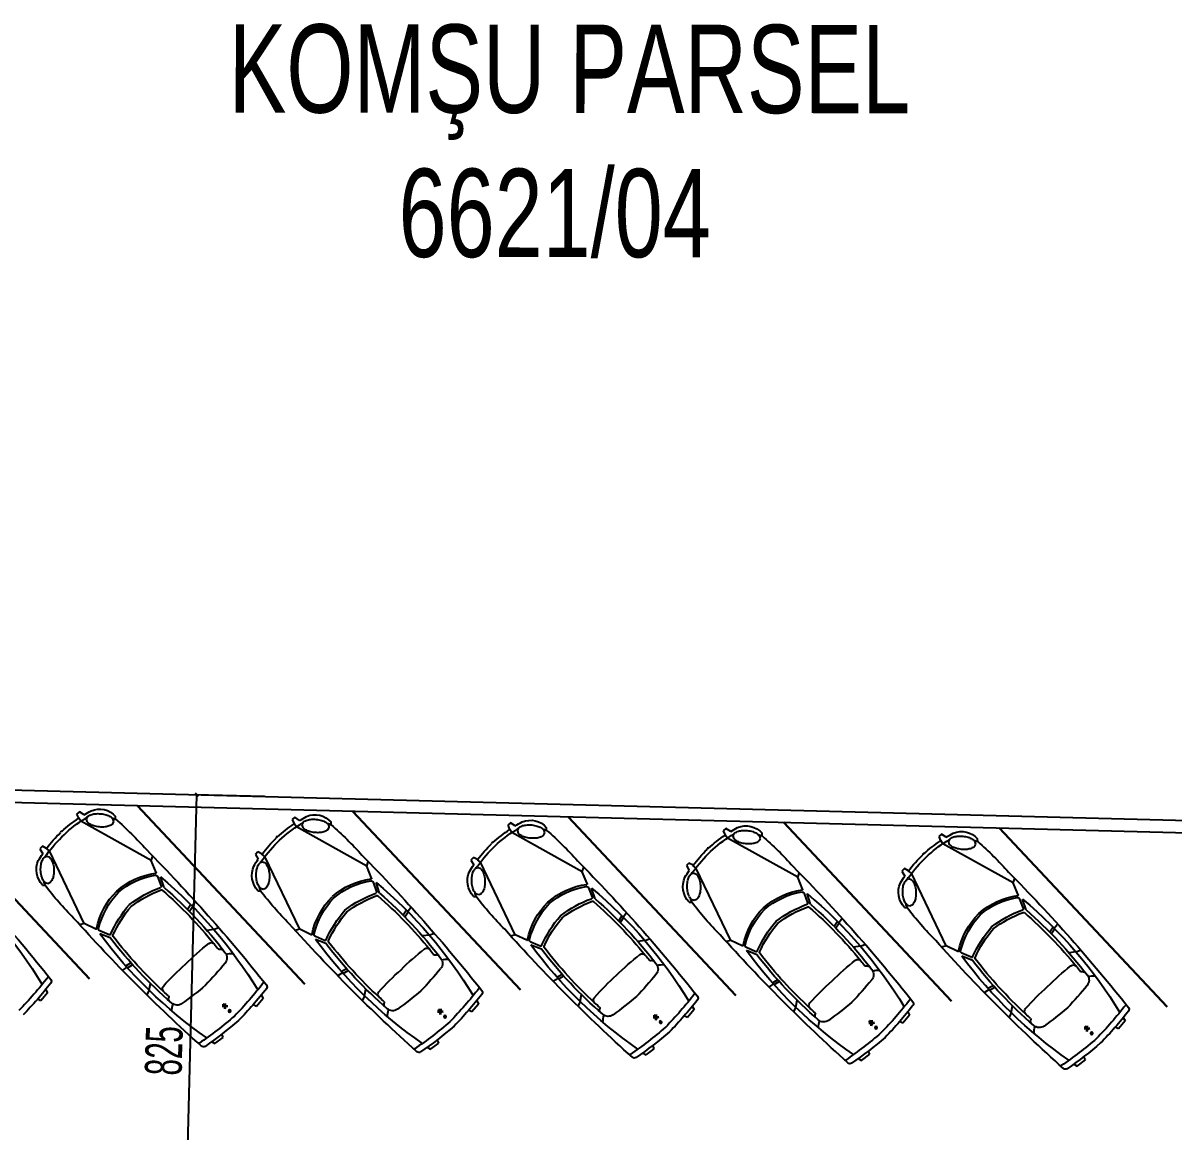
# Model space of a CAD drawing. Header units: inches. Extents: x -7543 to -822, y 102837 to 190349.
# Drawn here: x -837.3261 to -837.2323, y 102837.1681 to 102837.2585 of the extents above; entities that cross this region are included whole.
import ezdxf

# ---------------------------------------------------------------- set-up
doc = ezdxf.new("R2010")
doc.units = ezdxf.units.IN
doc.header["$MEASUREMENT"] = 0
doc.layers.get('0').update_dxf_attribs({"lineweight": 25})
for name, color, linetype, lineweight in [('ARABA', 7, 'Continuous', 25), ('ARSA', 7, 'Continuous', 30), ('ICOL', 55, 'Continuous', 25), ('YAZI', 7, 'Continuous', 25)]:
    doc.layers.add(name, color=color, linetype=linetype, lineweight=lineweight)
doc.styles.add('İSİM', font='arial.ttf', dxfattribs={"width": 0.7, "height": 50})
doc.styles.add('OLCU', font='tromand.shx', dxfattribs={"width": 0.6, "height": 12})

msp = doc.modelspace()

# ---------------------------------------------------------------- linework, layer by layer
for p, q in [((-837.379896, 102837.197347), (-837.188896, 102837.192378)), ((-837.378917, 102837.196321), (-837.187927, 102837.191352))]:
    msp.add_line(p, q)
at = {"color": 0, "linetype": 'ByBlock', "lineweight": -2}
msp.add_line((-837.311829, 102837.195441), (-837.312092, 102837.195718), dxfattribs=at)
at = {"layer": 'ARABA'}
for p, q in [((-837.321546, 102837.1942), (-837.321769, 102837.194007)), ((-837.321769, 102837.194007), (-837.321613, 102837.193658)), ((-837.321426, 102837.193419), (-837.321598, 102837.193668)), ((-837.32116, 102837.193946), (-837.321546, 102837.1942)), ((-837.320898, 102837.193769), (-837.320982, 102837.193595)), ((-837.320982, 102837.193595), (-837.320932, 102837.193409)), ((-837.318742, 102837.193386), (-837.318792, 102837.193573)), ((-837.318592, 102837.193588), (-837.318598, 102837.193807)), ((-837.303976, 102837.193743), (-837.304199, 102837.19355)), ((-837.304199, 102837.19355), (-837.304042, 102837.193201)), ((-837.303589, 102837.193489), (-837.303976, 102837.193743)), ((-837.323068, 102837.192607), (-837.323077, 102837.192498)), ((-837.322974, 102837.192595), (-837.323068, 102837.192607)), ((-837.315688, 102837.190218), (-837.321426, 102837.193419)), ((-837.318826, 102837.193212), (-837.318742, 102837.193386)), ((-837.303855, 102837.192961), (-837.304027, 102837.193211)), ((-837.298118, 102837.18976), (-837.303855, 102837.192961)), ((-837.303328, 102837.193312), (-837.303412, 102837.193138)), ((-837.303412, 102837.193138), (-837.303361, 102837.192952)), ((-837.301255, 102837.192755), (-837.301171, 102837.192929)), ((-837.301171, 102837.192929), (-837.301222, 102837.193116)), ((-837.301022, 102837.193131), (-837.301027, 102837.19335)), ((-837.286405, 102837.193286), (-837.286628, 102837.193093)), ((-837.286628, 102837.193093), (-837.286472, 102837.192744)), ((-837.286285, 102837.192504), (-837.286457, 102837.192754)), ((-837.286019, 102837.193032), (-837.286405, 102837.193286)), ((-837.285757, 102837.192855), (-837.285841, 102837.192681)), ((-837.285841, 102837.192681), (-837.285791, 102837.192495)), ((-837.283601, 102837.192472), (-837.283651, 102837.192658)), ((-837.283451, 102837.192673), (-837.283457, 102837.192892)), ((-837.268835, 102837.192829), (-837.269058, 102837.192636)), ((-837.269058, 102837.192636), (-837.268901, 102837.192287)), ((-837.268448, 102837.192575), (-837.268835, 102837.192829)), ((-837.305498, 102837.19215), (-837.305507, 102837.192041)), ((-837.305403, 102837.192138), (-837.305498, 102837.19215)), ((-837.287927, 102837.191693), (-837.287936, 102837.191584)), ((-837.287833, 102837.191681), (-837.287927, 102837.191693)), ((-837.280547, 102837.189303), (-837.286285, 102837.192504)), ((-837.283685, 102837.192298), (-837.283601, 102837.192472)), ((-837.268714, 102837.192047), (-837.268886, 102837.192297)), ((-837.262977, 102837.188846), (-837.268714, 102837.192047)), ((-837.268187, 102837.192398), (-837.268271, 102837.192224)), ((-837.268271, 102837.192224), (-837.26822, 102837.192037)), ((-837.266114, 102837.191841), (-837.26603, 102837.192015)), ((-837.26603, 102837.192015), (-837.266081, 102837.192201)), ((-837.265881, 102837.192216), (-837.265886, 102837.192435)), ((-837.251264, 102837.192372), (-837.251487, 102837.192178)), ((-837.251487, 102837.192178), (-837.251331, 102837.19183)), ((-837.251143, 102837.19159), (-837.251315, 102837.19184)), ((-837.250878, 102837.192118), (-837.251264, 102837.192372)), ((-837.250616, 102837.191941), (-837.2507, 102837.191767)), ((-837.2507, 102837.191767), (-837.25065, 102837.19158)), ((-837.24846, 102837.191558), (-837.24851, 102837.191744)), ((-837.24831, 102837.191759), (-837.248315, 102837.191978)), ((-837.32456, 102837.191383), (-837.324767, 102837.191173)), ((-837.324767, 102837.191173), (-837.324538, 102837.190771)), ((-837.324222, 102837.191205), (-837.32456, 102837.191383)), ((-837.323995, 102837.191004), (-837.324233, 102837.191191)), ((-837.321154, 102837.18508), (-837.323995, 102837.191004)), ((-837.30699, 102837.190926), (-837.307197, 102837.190716)), ((-837.307197, 102837.190716), (-837.306967, 102837.190314)), ((-837.306651, 102837.190748), (-837.30699, 102837.190926)), ((-837.306424, 102837.190547), (-837.306662, 102837.190734)), ((-837.270357, 102837.191236), (-837.270366, 102837.191127)), ((-837.270262, 102837.191224), (-837.270357, 102837.191236)), ((-837.252786, 102837.190779), (-837.252795, 102837.19067)), ((-837.252692, 102837.190767), (-837.252786, 102837.190779)), ((-837.245406, 102837.188389), (-837.251143, 102837.19159)), ((-837.248544, 102837.191384), (-837.24846, 102837.191558)), ((-837.324377, 102837.190499), (-837.324198, 102837.190572)), ((-837.324198, 102837.190572), (-837.324015, 102837.19051)), ((-837.315688, 102837.190218), (-837.315561, 102837.190576)), ((-837.315292, 102837.189248), (-837.315688, 102837.190218)), ((-837.306807, 102837.190042), (-837.306628, 102837.190115)), ((-837.306628, 102837.190115), (-837.306445, 102837.190053)), ((-837.303584, 102837.184623), (-837.306424, 102837.190547)), ((-837.298118, 102837.18976), (-837.29799, 102837.190119)), ((-837.289419, 102837.190469), (-837.289626, 102837.190258)), ((-837.289626, 102837.190258), (-837.289397, 102837.189857)), ((-837.289081, 102837.190291), (-837.289419, 102837.190469)), ((-837.288854, 102837.190089), (-837.289092, 102837.190277)), ((-837.286013, 102837.184166), (-837.288854, 102837.190089)), ((-837.271849, 102837.190012), (-837.272055, 102837.189801)), ((-837.272055, 102837.189801), (-837.271826, 102837.1894)), ((-837.27151, 102837.189834), (-837.271849, 102837.190012)), ((-837.271283, 102837.189632), (-837.271521, 102837.189819)), ((-837.315173, 102837.188904), (-837.314888, 102837.188133)), ((-837.314644, 102837.188019), (-837.314932, 102837.188889)), ((-837.297721, 102837.188791), (-837.298118, 102837.18976)), ((-837.289236, 102837.189585), (-837.289057, 102837.189658)), ((-837.289057, 102837.189658), (-837.288874, 102837.189596)), ((-837.280547, 102837.189303), (-837.28042, 102837.189662)), ((-837.28015, 102837.188334), (-837.280547, 102837.189303)), ((-837.271666, 102837.189128), (-837.271487, 102837.189201)), ((-837.271487, 102837.189201), (-837.271304, 102837.189139)), ((-837.268443, 102837.183708), (-837.271283, 102837.189632)), ((-837.262977, 102837.188846), (-837.262849, 102837.189205)), ((-837.26258, 102837.187877), (-837.262977, 102837.188846)), ((-837.254278, 102837.189555), (-837.254485, 102837.189344)), ((-837.254485, 102837.189344), (-837.254255, 102837.188942)), ((-837.25394, 102837.189377), (-837.254278, 102837.189555)), ((-837.253713, 102837.189175), (-837.253951, 102837.189362)), ((-837.250872, 102837.183251), (-837.253713, 102837.189175)), ((-837.324557, 102837.188205), (-837.324338, 102837.188186)), ((-837.324128, 102837.188323), (-837.324311, 102837.188385)), ((-837.323949, 102837.188396), (-837.324128, 102837.188323)), ((-837.306557, 102837.187866), (-837.306741, 102837.187928)), ((-837.306378, 102837.187939), (-837.306557, 102837.187866)), ((-837.297603, 102837.188447), (-837.297317, 102837.187676)), ((-837.297074, 102837.187562), (-837.297361, 102837.188432)), ((-837.280032, 102837.18799), (-837.279747, 102837.187219)), ((-837.279503, 102837.187104), (-837.27979, 102837.187975)), ((-837.254095, 102837.188671), (-837.253916, 102837.188744)), ((-837.253916, 102837.188744), (-837.253733, 102837.188682)), ((-837.245406, 102837.188389), (-837.245279, 102837.188748)), ((-837.245009, 102837.18742), (-837.245406, 102837.188389)), ((-837.306986, 102837.187748), (-837.306768, 102837.187729)), ((-837.289416, 102837.187291), (-837.289197, 102837.187272)), ((-837.288987, 102837.187409), (-837.28917, 102837.187471)), ((-837.288808, 102837.187482), (-837.288987, 102837.187409)), ((-837.271416, 102837.186952), (-837.2716, 102837.187014)), ((-837.271237, 102837.187025), (-837.271416, 102837.186952)), ((-837.262462, 102837.187533), (-837.262176, 102837.186762)), ((-837.261933, 102837.186647), (-837.26222, 102837.187518)), ((-837.244891, 102837.187076), (-837.244605, 102837.186305)), ((-837.244362, 102837.18619), (-837.244649, 102837.187061)), ((-837.312451, 102837.186617), (-837.312718, 102837.186211)), ((-837.312307, 102837.186471), (-837.312574, 102837.186065)), ((-837.312351, 102837.186517), (-837.312097, 102837.186865)), ((-837.29488, 102837.18616), (-837.295148, 102837.185754)), ((-837.294781, 102837.18606), (-837.294527, 102837.186408)), ((-837.271845, 102837.186834), (-837.271627, 102837.186815)), ((-837.254275, 102837.186377), (-837.254056, 102837.186358)), ((-837.253846, 102837.186495), (-837.254029, 102837.186556)), ((-837.253667, 102837.186568), (-837.253846, 102837.186495)), ((-837.294736, 102837.186014), (-837.295004, 102837.185608)), ((-837.27731, 102837.185703), (-837.277577, 102837.185297)), ((-837.277165, 102837.185557), (-837.277433, 102837.185151)), ((-837.27721, 102837.185602), (-837.276956, 102837.185951)), ((-837.259739, 102837.185246), (-837.260007, 102837.18484)), ((-837.259595, 102837.1851), (-837.259863, 102837.184694)), ((-837.25964, 102837.185145), (-837.259386, 102837.185494)), ((-837.321154, 102837.18508), (-837.32152, 102837.184975)), ((-837.320211, 102837.184624), (-837.321154, 102837.18508)), ((-837.319123, 102837.184152), (-837.319875, 102837.184484)), ((-837.319024, 102837.183902), (-837.319875, 102837.184242)), ((-837.310583, 102837.184598), (-837.311146, 102837.184521)), ((-837.310583, 102837.184598), (-837.310218, 102837.184748)), ((-837.303584, 102837.184623), (-837.303949, 102837.184518)), ((-837.30264, 102837.184167), (-837.303584, 102837.184623)), ((-837.293012, 102837.184141), (-837.292647, 102837.184291)), ((-837.286013, 102837.184166), (-837.286379, 102837.18406)), ((-837.28507, 102837.183709), (-837.286013, 102837.184166)), ((-837.242169, 102837.184788), (-837.242436, 102837.184383)), ((-837.242024, 102837.184643), (-837.242292, 102837.184236)), ((-837.242069, 102837.184688), (-837.241815, 102837.185037)), ((-837.301453, 102837.183445), (-837.302305, 102837.183785)), ((-837.301552, 102837.183695), (-837.302304, 102837.184027)), ((-837.293012, 102837.184141), (-837.293575, 102837.184064)), ((-837.283982, 102837.183237), (-837.284734, 102837.18357)), ((-837.283883, 102837.182988), (-837.284734, 102837.183328)), ((-837.275442, 102837.183683), (-837.276005, 102837.183607)), ((-837.275442, 102837.183683), (-837.275077, 102837.183834)), ((-837.268443, 102837.183708), (-837.268808, 102837.183603)), ((-837.267499, 102837.183252), (-837.268443, 102837.183708)), ((-837.257871, 102837.183226), (-837.258434, 102837.18315)), ((-837.257871, 102837.183226), (-837.257506, 102837.183377)), ((-837.250872, 102837.183251), (-837.251238, 102837.183146)), ((-837.249929, 102837.182795), (-837.250872, 102837.183251)), ((-837.30999, 102837.182977), (-837.310094, 102837.182964)), ((-837.292419, 102837.18252), (-837.292523, 102837.182507)), ((-837.266312, 102837.182531), (-837.267164, 102837.182871)), ((-837.266411, 102837.18278), (-837.267163, 102837.183113)), ((-837.248841, 102837.182323), (-837.249593, 102837.182656)), ((-837.248742, 102837.182073), (-837.249593, 102837.182414)), ((-837.240301, 102837.182769), (-837.240864, 102837.182693)), ((-837.240301, 102837.182769), (-837.239936, 102837.18292)), ((-837.317666, 102837.18152), (-837.31803, 102837.181288)), ((-837.31776, 102837.181626), (-837.317339, 102837.181868)), ((-837.317624, 102837.181473), (-837.317202, 102837.181715)), ((-837.30019, 102837.181169), (-837.299768, 102837.181411)), ((-837.274849, 102837.182063), (-837.274953, 102837.18205)), ((-837.257278, 102837.181606), (-837.257382, 102837.181593)), ((-837.300096, 102837.181063), (-837.30046, 102837.180831)), ((-837.300053, 102837.181016), (-837.299631, 102837.181258)), ((-837.282525, 102837.180606), (-837.282889, 102837.180374)), ((-837.282619, 102837.180712), (-837.282198, 102837.180954)), ((-837.282483, 102837.180559), (-837.282061, 102837.180801)), ((-837.265049, 102837.180255), (-837.264627, 102837.180496)), ((-837.239708, 102837.181149), (-837.239812, 102837.181136)), ((-837.324294, 102837.179714), (-837.324144, 102837.179428)), ((-837.315861, 102837.179636), (-837.316033, 102837.179282)), ((-837.315861, 102837.179636), (-837.31575, 102837.180194)), ((-837.29829, 102837.179179), (-837.298179, 102837.179737)), ((-837.264955, 102837.180149), (-837.265319, 102837.179917)), ((-837.264912, 102837.180101), (-837.26449, 102837.180344)), ((-837.247384, 102837.179692), (-837.247748, 102837.17946)), ((-837.247478, 102837.179798), (-837.247057, 102837.180039)), ((-837.247342, 102837.179644), (-837.24692, 102837.179886)), ((-837.324685, 102837.178782), (-837.324965, 102837.178926)), ((-837.324144, 102837.179428), (-837.324685, 102837.178782)), ((-837.31428, 102837.178945), (-837.314261, 102837.179047)), ((-837.306573, 102837.178971), (-837.307114, 102837.178325)), ((-837.306723, 102837.179257), (-837.306573, 102837.178971)), ((-837.29829, 102837.179179), (-837.298463, 102837.178824)), ((-837.296709, 102837.178488), (-837.29669, 102837.17859)), ((-837.289153, 102837.1788), (-837.289002, 102837.178514)), ((-837.280719, 102837.178722), (-837.280892, 102837.178367)), ((-837.280719, 102837.178722), (-837.280609, 102837.17928)), ((-837.263149, 102837.178265), (-837.263038, 102837.178823)), ((-837.309575, 102837.178489), (-837.30983, 102837.178509)), ((-837.309826, 102837.178253), (-837.30983, 102837.178509)), ((-837.309766, 102837.178441), (-837.309826, 102837.178253)), ((-837.309766, 102837.178441), (-837.309575, 102837.178489)), ((-837.309446, 102837.178352), (-837.309701, 102837.178372)), ((-837.309697, 102837.178116), (-837.309701, 102837.178372)), ((-837.309637, 102837.178304), (-837.309697, 102837.178116)), ((-837.309637, 102837.178304), (-837.309446, 102837.178352)), ((-837.307114, 102837.178325), (-837.307395, 102837.178469)), ((-837.292004, 102837.178032), (-837.292259, 102837.178052)), ((-837.292256, 102837.177796), (-837.292259, 102837.178052)), ((-837.292196, 102837.177984), (-837.292256, 102837.177796)), ((-837.292196, 102837.177984), (-837.292004, 102837.178032)), ((-837.291875, 102837.177895), (-837.29213, 102837.177914)), ((-837.292127, 102837.177659), (-837.29213, 102837.177914)), ((-837.292067, 102837.177847), (-837.292127, 102837.177659)), ((-837.292067, 102837.177847), (-837.291875, 102837.177895)), ((-837.289544, 102837.177867), (-837.289824, 102837.178012)), ((-837.289002, 102837.178514), (-837.289544, 102837.177867)), ((-837.279139, 102837.178031), (-837.27912, 102837.178133)), ((-837.274434, 102837.177575), (-837.274689, 102837.177595)), ((-837.274685, 102837.177339), (-837.274689, 102837.177595)), ((-837.271432, 102837.178057), (-837.271973, 102837.17741)), ((-837.271582, 102837.178343), (-837.271432, 102837.178057)), ((-837.263149, 102837.178265), (-837.263322, 102837.17791)), ((-837.261568, 102837.177573), (-837.261549, 102837.177676)), ((-837.253861, 102837.1776), (-837.254403, 102837.176953)), ((-837.254012, 102837.177886), (-837.253861, 102837.1776)), ((-837.245578, 102837.177808), (-837.245751, 102837.177453)), ((-837.245578, 102837.177808), (-837.245468, 102837.178366)), ((-837.274625, 102837.177527), (-837.274685, 102837.177339)), ((-837.274625, 102837.177527), (-837.274434, 102837.177575)), ((-837.274305, 102837.177438), (-837.27456, 102837.177457)), ((-837.274556, 102837.177202), (-837.27456, 102837.177457)), ((-837.274496, 102837.17739), (-837.274556, 102837.177202)), ((-837.274496, 102837.17739), (-837.274305, 102837.177438)), ((-837.271973, 102837.17741), (-837.272254, 102837.177555)), ((-837.256863, 102837.177118), (-837.257118, 102837.177138)), ((-837.257115, 102837.176882), (-837.257118, 102837.177138)), ((-837.257055, 102837.17707), (-837.257115, 102837.176882)), ((-837.257055, 102837.17707), (-837.256863, 102837.177118)), ((-837.256734, 102837.176981), (-837.256989, 102837.177)), ((-837.256986, 102837.176745), (-837.256989, 102837.177)), ((-837.256926, 102837.176933), (-837.256986, 102837.176745)), ((-837.256926, 102837.176933), (-837.256734, 102837.176981)), ((-837.254403, 102837.176953), (-837.254683, 102837.177097)), ((-837.243998, 102837.177116), (-837.243979, 102837.177219)), ((-837.239293, 102837.176661), (-837.239548, 102837.17668)), ((-837.239544, 102837.176425), (-837.239548, 102837.17668)), ((-837.239484, 102837.176613), (-837.239293, 102837.176661)), ((-837.236832, 102837.176496), (-837.237113, 102837.17664)), ((-837.236291, 102837.177143), (-837.236832, 102837.176496)), ((-837.236441, 102837.177429), (-837.236291, 102837.177143)), ((-837.310492, 102837.175287), (-837.309814, 102837.175787)), ((-837.309814, 102837.175787), (-837.30994, 102837.176076)), ((-837.239484, 102837.176613), (-837.239544, 102837.176425)), ((-837.239164, 102837.176524), (-837.239419, 102837.176543)), ((-837.239415, 102837.176288), (-837.239419, 102837.176543)), ((-837.239355, 102837.176475), (-837.239415, 102837.176288)), ((-837.239355, 102837.176475), (-837.239164, 102837.176524)), ((-837.310769, 102837.175455), (-837.310492, 102837.175287)), ((-837.293198, 102837.174998), (-837.292922, 102837.17483)), ((-837.292922, 102837.17483), (-837.292243, 102837.17533)), ((-837.292243, 102837.17533), (-837.29237, 102837.175619)), ((-837.275351, 102837.174373), (-837.274673, 102837.174873)), ((-837.274673, 102837.174873), (-837.274799, 102837.175162)), ((-837.275628, 102837.17454), (-837.275351, 102837.174373)), ((-837.258057, 102837.174083), (-837.257781, 102837.173916)), ((-837.257781, 102837.173916), (-837.257102, 102837.174416)), ((-837.257102, 102837.174416), (-837.257229, 102837.174705)), ((-837.24021, 102837.173458), (-837.239532, 102837.173959)), ((-837.239532, 102837.173959), (-837.239658, 102837.174248)), ((-837.240487, 102837.173626), (-837.24021, 102837.173458))]:
    msp.add_line(p, q, dxfattribs=at)
at = {"layer": 'ARABA', "extrusion": (0, 0, -1)}
for centre, major_axis, start_param, end_param in [((-837.319912, 102837.192688), (-0.00122, 0.00122), 0.380609, 1.650924), ((-837.315079, 102837.183886), (-0.008312, 0.008312), 0.048988, 0.196031), ((-837.316297, 102837.18561), (-0.006605, 0.006605), 0.016677, 0.244081), ((-837.313022, 102837.180498), (-0.011114, 0.011114), 0.241218, 0.282979), ((-837.318845, 102837.190515), (0.002715, 0.002715), -1.416355, -1.351542), ((-837.320338, 102837.193187), (0.000571, 0.000571), -1.550803, -1.13954), ((-837.320123, 102837.192604), (0.001011, 0.001011), -1.13954, -0.888384), ((-837.320029, 102837.1917), (0.001654, 0.001654), -0.888384, -0.692217), ((-837.320029, 102837.1917), (-0.001654, 0.001654), 0.878579, 1.074746), ((-837.31977, 102837.192571), (-0.001011, 0.001011), 1.074746, 1.325902), ((-837.31945, 102837.193104), (0.000571, 0.000571), -0.244894, 0.166368), ((-837.319067, 102837.192916), (0.000567, 0.000567), -0.584343, -0.193935), ((-837.336894, 102837.172562), (0.019711, 0.019711), -0.06916, 0.057777), ((-837.295452, 102837.180041), (-0.011114, 0.011114), 0.241218, 0.282979), ((-837.302552, 102837.192147), (0.001011, 0.001011), -1.13954, -0.888384), ((-837.302341, 102837.192231), (-0.00122, 0.00122), 0.380609, 1.650924), ((-837.302459, 102837.191243), (0.001654, 0.001654), -0.888384, -0.692217), ((-837.302459, 102837.191243), (-0.001654, 0.001654), 0.878579, 1.074746), ((-837.28477, 102837.191774), (-0.00122, 0.00122), 0.380609, 1.650924), ((-837.320274, 102837.193878), (0.000571, 0.000571), 2.896699, 3.307961), ((-837.319954, 102837.19441), (-0.001011, 0.001011), 4.216338, 4.467495), ((-837.319695, 102837.195282), (-0.001654, 0.001654), 4.020172, 4.216338), ((-837.319695, 102837.195282), (0.001654, 0.001654), 2.253209, 2.449375), ((-837.319601, 102837.194377), (0.001011, 0.001011), 2.002052, 2.253209), ((-837.319386, 102837.193795), (-0.000571, 0.000571), 3.161586, 3.572849), ((-837.297509, 102837.183429), (-0.008312, 0.008312), 0.048988, 0.196031), ((-837.298727, 102837.185153), (-0.006605, 0.006605), 0.016677, 0.244081), ((-837.301275, 102837.190058), (0.002715, 0.002715), -1.416355, -1.351542), ((-837.302703, 102837.193421), (0.000571, 0.000571), 2.896699, 3.307961), ((-837.302768, 102837.19273), (0.000571, 0.000571), -1.550803, -1.13954), ((-837.302384, 102837.193953), (-0.001011, 0.001011), 4.216338, 4.467495), ((-837.3022, 102837.192114), (-0.001011, 0.001011), 1.074746, 1.325902), ((-837.301815, 102837.193338), (-0.000571, 0.000571), 3.161586, 3.572849), ((-837.30188, 102837.192647), (0.000571, 0.000571), -0.244894, 0.166368), ((-837.301496, 102837.192458), (0.000567, 0.000567), -0.584343, -0.193935), ((-837.319323, 102837.172105), (0.019711, 0.019711), -0.06916, 0.057777), ((-837.279938, 102837.182972), (-0.008312, 0.008312), 0.048988, 0.196031), ((-837.281156, 102837.184696), (-0.006605, 0.006605), 0.016677, 0.244081), ((-837.277881, 102837.179584), (-0.011114, 0.011114), 0.241218, 0.282979), ((-837.283704, 102837.189601), (0.002715, 0.002715), -1.416355, -1.351542), ((-837.285197, 102837.192273), (0.000571, 0.000571), -1.550803, -1.13954), ((-837.284982, 102837.19169), (0.001011, 0.001011), -1.13954, -0.888384), ((-837.284888, 102837.190786), (0.001654, 0.001654), -0.888384, -0.692217), ((-837.284888, 102837.190786), (-0.001654, 0.001654), 0.878579, 1.074746), ((-837.284629, 102837.191657), (-0.001011, 0.001011), 1.074746, 1.325902), ((-837.284309, 102837.19219), (0.000571, 0.000571), -0.244894, 0.166368), ((-837.283926, 102837.192001), (0.000567, 0.000567), -0.584343, -0.193935), ((-837.301753, 102837.171648), (0.019711, 0.019711), -0.06916, 0.057777), ((-837.260311, 102837.179127), (-0.011114, 0.011114), 0.241218, 0.282979), ((-837.267411, 102837.191233), (0.001011, 0.001011), -1.13954, -0.888384), ((-837.2672, 102837.191317), (-0.00122, 0.00122), 0.380609, 1.650924), ((-837.267318, 102837.190329), (0.001654, 0.001654), -0.888384, -0.692217), ((-837.267318, 102837.190329), (-0.001654, 0.001654), 0.878579, 1.074746), ((-837.249629, 102837.19086), (-0.00122, 0.00122), 0.380609, 1.650924), ((-837.314873, 102837.18408), (-0.008312, 0.008312), 6.14898, 6.296023), ((-837.314843, 102837.183942), (-0.008168, 0.008168), 6.122859, 6.309771), ((-837.297302, 102837.183623), (-0.008312, 0.008312), 6.14898, 6.296023), ((-837.297273, 102837.183485), (-0.008168, 0.008168), 6.122859, 6.309771), ((-837.302124, 102837.194825), (-0.001654, 0.001654), 4.020172, 4.216338), ((-837.302124, 102837.194825), (0.001654, 0.001654), 2.253209, 2.449375), ((-837.302031, 102837.19392), (0.001011, 0.001011), 2.002052, 2.253209), ((-837.285133, 102837.192963), (0.000571, 0.000571), 2.896699, 3.307961), ((-837.284813, 102837.193496), (-0.001011, 0.001011), 4.216338, 4.467495), ((-837.284554, 102837.194367), (-0.001654, 0.001654), 4.020172, 4.216338), ((-837.284554, 102837.194367), (0.001654, 0.001654), 2.253209, 2.449375), ((-837.28446, 102837.193463), (0.001011, 0.001011), 2.002052, 2.253209), ((-837.284245, 102837.19288), (-0.000571, 0.000571), 3.161586, 3.572849), ((-837.262368, 102837.182515), (-0.008312, 0.008312), 0.048988, 0.196031), ((-837.263586, 102837.184239), (-0.006605, 0.006605), 0.016677, 0.244081), ((-837.266134, 102837.189144), (0.002715, 0.002715), -1.416355, -1.351542), ((-837.267562, 102837.192506), (0.000571, 0.000571), 2.896699, 3.307961), ((-837.267627, 102837.191815), (0.000571, 0.000571), -1.550803, -1.13954), ((-837.267242, 102837.193039), (-0.001011, 0.001011), 4.216338, 4.467495), ((-837.266983, 102837.19391), (-0.001654, 0.001654), 4.020172, 4.216338), ((-837.26689, 102837.193006), (0.001011, 0.001011), 2.002052, 2.253209), ((-837.267059, 102837.1912), (-0.001011, 0.001011), 1.074746, 1.325902), ((-837.266674, 102837.192423), (-0.000571, 0.000571), 3.161586, 3.572849), ((-837.266739, 102837.191732), (0.000571, 0.000571), -0.244894, 0.166368), ((-837.266355, 102837.191544), (0.000567, 0.000567), -0.584343, -0.193935), ((-837.284182, 102837.171191), (0.019711, 0.019711), -0.06916, 0.057777), ((-837.244797, 102837.182058), (-0.008312, 0.008312), 0.048988, 0.196031), ((-837.246015, 102837.183781), (-0.006605, 0.006605), 0.016677, 0.244081), ((-837.24274, 102837.17867), (-0.011114, 0.011114), 0.241218, 0.282979), ((-837.248563, 102837.188687), (0.002715, 0.002715), -1.416355, -1.351542), ((-837.250056, 102837.191358), (0.000571, 0.000571), -1.550803, -1.13954), ((-837.249841, 102837.190776), (0.001011, 0.001011), -1.13954, -0.888384), ((-837.249747, 102837.189871), (0.001654, 0.001654), -0.888384, -0.692217), ((-837.249747, 102837.189871), (-0.001654, 0.001654), 0.878579, 1.074746), ((-837.249488, 102837.190743), (-0.001011, 0.001011), 1.074746, 1.325902), ((-837.249168, 102837.191275), (0.000571, 0.000571), -0.244894, 0.166368), ((-837.248785, 102837.191087), (0.000567, 0.000567), -0.584343, -0.193935), ((-837.266612, 102837.170734), (0.019711, 0.019711), -0.06916, 0.057777), ((-837.429419, 102837.096869), (-0.095232, 0.095232), 1.576461, 1.685983), ((-837.314873, 102837.18408), (0.008312, 0.008312), 4.476853, 4.532492), ((-837.411848, 102837.096412), (-0.095232, 0.095232), 1.576461, 1.685983), ((-837.279732, 102837.183166), (-0.008312, 0.008312), 6.14898, 6.296023), ((-837.279702, 102837.183028), (-0.008168, 0.008168), 6.122859, 6.309771), ((-837.262161, 102837.182709), (-0.008312, 0.008312), 6.14898, 6.296023), ((-837.262132, 102837.18257), (-0.008168, 0.008168), 6.122859, 6.309771), ((-837.266983, 102837.19391), (0.001654, 0.001654), 2.253209, 2.449375), ((-837.249992, 102837.192049), (0.000571, 0.000571), 2.896699, 3.307961), ((-837.249672, 102837.192582), (-0.001011, 0.001011), 4.216338, 4.467495), ((-837.249413, 102837.193453), (-0.001654, 0.001654), 4.020172, 4.216338), ((-837.249413, 102837.193453), (0.001654, 0.001654), 2.253209, 2.449375), ((-837.249319, 102837.192549), (0.001011, 0.001011), 2.002052, 2.253209), ((-837.249104, 102837.191966), (-0.000571, 0.000571), 3.161586, 3.572849), ((-837.323167, 102837.189475), (-0.001331, 0.001331), 4.757374, 5.906231), ((-837.322365, 102837.189504), (-0.001654, 0.001654), 5.466431, 5.662598), ((-837.323262, 102837.189653), (-0.001011, 0.001011), 5.662598, 5.913755), ((-837.32383, 102837.189904), (-0.000571, 0.000571), 5.913755, 6.325017), ((-837.321256, 102837.188249), (-0.002715, 0.002715), 6.125756, 6.190569), ((-837.324524, 102837.189882), (-0.000571, 0.000571), 1.466253, 1.877516), ((-837.325076, 102837.189596), (-0.001011, 0.001011), 1.877516, 2.128672), ((-837.325961, 102837.189391), (0.001654, 0.001654), 0.557876, 0.754042), ((-837.297302, 102837.183623), (0.008312, 0.008312), 4.476853, 4.532492), ((-837.30626, 102837.189447), (-0.000571, 0.000571), 5.913755, 6.325017), ((-837.303686, 102837.187792), (-0.002715, 0.002715), 6.125756, 6.190569), ((-837.306953, 102837.189425), (-0.000571, 0.000571), 1.466253, 1.877516), ((-837.307505, 102837.189139), (-0.001011, 0.001011), 1.877516, 2.128672), ((-837.394278, 102837.095955), (-0.095232, 0.095232), 1.576461, 1.685983), ((-837.279732, 102837.183166), (0.008312, 0.008312), 4.476853, 4.532492), ((-837.286115, 102837.187335), (-0.002715, 0.002715), 6.125756, 6.190569), ((-837.376707, 102837.095498), (-0.095232, 0.095232), 1.576461, 1.685983), ((-837.244591, 102837.182252), (-0.008312, 0.008312), 6.14898, 6.296023), ((-837.244561, 102837.182113), (-0.008168, 0.008168), 6.122859, 6.309771), ((-837.356287, 102837.160895), (-0.026222, 0.026222), 1.481708, 1.81125), ((-837.322365, 102837.189504), (-0.001654, 0.001654), 5.270265, 5.466431), ((-837.323251, 102837.189299), (0.001011, 0.001011), 3.448312, 3.699468), ((-837.325064, 102837.189242), (-0.001011, 0.001011), 2.521005, 2.772162), ((-837.325961, 102837.189391), (-0.001654, 0.001654), 2.324839, 2.521005), ((-837.314505, 102837.183246), (0.004241, 0.004241), -1.512152, -0.922883), ((-837.314392, 102837.183004), (-0.004313, 0.004313), 0.071166, 0.625307), ((-837.315349, 102837.188838), (0.000133, 0.000133), -0.866874, 0.428305), ((-837.315333, 102837.189231), (0.0000318, 0.0000318), 0.396819, 2.21871), ((-837.338717, 102837.160438), (-0.026222, 0.026222), 1.481708, 1.81125), ((-837.305596, 102837.189018), (-0.001331, 0.001331), 4.757374, 5.906231), ((-837.304795, 102837.189047), (-0.001654, 0.001654), 5.466431, 5.662598), ((-837.304795, 102837.189047), (-0.001654, 0.001654), 5.270265, 5.466431), ((-837.305691, 102837.189196), (-0.001011, 0.001011), 5.662598, 5.913755), ((-837.308391, 102837.188934), (0.001654, 0.001654), 0.557876, 0.754042), ((-837.308391, 102837.188934), (-0.001654, 0.001654), 2.324839, 2.521005), ((-837.288026, 102837.188561), (-0.001331, 0.001331), 4.757374, 5.906231), ((-837.287224, 102837.18859), (-0.001654, 0.001654), 5.466431, 5.662598), ((-837.288121, 102837.188739), (-0.001011, 0.001011), 5.662598, 5.913755), ((-837.288689, 102837.18899), (-0.000571, 0.000571), 5.913755, 6.325017), ((-837.289383, 102837.188968), (-0.000571, 0.000571), 1.466253, 1.877516), ((-837.289934, 102837.188682), (-0.001011, 0.001011), 1.877516, 2.128672), ((-837.29082, 102837.188477), (0.001654, 0.001654), 0.557876, 0.754042), ((-837.270455, 102837.188104), (-0.001331, 0.001331), 4.757374, 5.906231), ((-837.262161, 102837.182709), (0.008312, 0.008312), 4.476853, 4.532492), ((-837.27055, 102837.188282), (-0.001011, 0.001011), 5.662598, 5.913755), ((-837.271119, 102837.188533), (-0.000571, 0.000571), 5.913755, 6.325017), ((-837.268544, 102837.186878), (-0.002715, 0.002715), 6.125756, 6.190569), ((-837.271812, 102837.188511), (-0.000571, 0.000571), 1.466253, 1.877516), ((-837.272364, 102837.188225), (-0.001011, 0.001011), 1.877516, 2.128672), ((-837.359137, 102837.095041), (-0.095232, 0.095232), 1.576461, 1.685983), ((-837.244591, 102837.182252), (0.008312, 0.008312), 4.476853, 4.532492), ((-837.250974, 102837.186421), (-0.002715, 0.002715), 6.125756, 6.190569), ((-837.341566, 102837.094583), (-0.095232, 0.095232), 1.576461, 1.685983), ((-837.323802, 102837.189013), (0.000571, 0.000571), 3.03705, 3.448312), ((-837.323638, 102837.188618), (0.000567, 0.000567), 3.397353, 3.787761), ((-837.302222, 102837.205154), (0.019711, 0.019711), 3.145641, 3.272578), ((-837.324496, 102837.188991), (0.000571, 0.000571), 1.201366, 1.612628), ((-837.311665, 102837.179078), (0.006732, 0.006732), -1.440238, -1.1367), ((-837.314972, 102837.188102), (-0.0000636, 0.0000636), 2.000854, 3.575689), ((-837.338717, 102837.160438), (-0.025886, 0.025886), 1.502983, 1.702692), ((-837.30568, 102837.188842), (0.001011, 0.001011), 3.448312, 3.699468), ((-837.306232, 102837.188556), (0.000571, 0.000571), 3.03705, 3.448312), ((-837.306068, 102837.188161), (0.000567, 0.000567), 3.397353, 3.787761), ((-837.306925, 102837.188534), (0.000571, 0.000571), 1.201366, 1.612628), ((-837.307494, 102837.188785), (-0.001011, 0.001011), 2.521005, 2.772162), ((-837.296935, 102837.182789), (0.004241, 0.004241), -1.512152, -0.922883), ((-837.296822, 102837.182547), (-0.004313, 0.004313), 0.071166, 0.625307), ((-837.297779, 102837.188381), (0.000133, 0.000133), -0.866874, 0.428305), ((-837.297763, 102837.188774), (0.0000318, 0.0000318), 0.396819, 2.21871), ((-837.321146, 102837.159981), (-0.026222, 0.026222), 1.481708, 1.81125), ((-837.287224, 102837.18859), (-0.001654, 0.001654), 5.270265, 5.466431), ((-837.28811, 102837.188385), (0.001011, 0.001011), 3.448312, 3.699468), ((-837.289923, 102837.188328), (-0.001011, 0.001011), 2.521005, 2.772162), ((-837.29082, 102837.188477), (-0.001654, 0.001654), 2.324839, 2.521005), ((-837.279364, 102837.182332), (0.004241, 0.004241), -1.512152, -0.922883), ((-837.279251, 102837.18209), (-0.004313, 0.004313), 0.071166, 0.625307), ((-837.280208, 102837.187924), (0.000133, 0.000133), -0.866874, 0.428305), ((-837.280192, 102837.188317), (0.0000318, 0.0000318), 0.396819, 2.21871), ((-837.303576, 102837.159524), (-0.026222, 0.026222), 1.481708, 1.81125), ((-837.269654, 102837.188133), (-0.001654, 0.001654), 5.466431, 5.662598), ((-837.269654, 102837.188133), (-0.001654, 0.001654), 5.270265, 5.466431), ((-837.273249, 102837.18802), (0.001654, 0.001654), 0.557876, 0.754042), ((-837.273249, 102837.18802), (-0.001654, 0.001654), 2.324839, 2.521005), ((-837.252885, 102837.187647), (-0.001331, 0.001331), 4.757374, 5.906231), ((-837.252083, 102837.187676), (-0.001654, 0.001654), 5.466431, 5.662598), ((-837.25298, 102837.187825), (-0.001011, 0.001011), 5.662598, 5.913755), ((-837.253548, 102837.188076), (-0.000571, 0.000571), 5.913755, 6.325017), ((-837.254242, 102837.188054), (-0.000571, 0.000571), 1.466253, 1.877516), ((-837.254793, 102837.187768), (-0.001011, 0.001011), 1.877516, 2.128672), ((-837.255679, 102837.187563), (0.001654, 0.001654), 0.557876, 0.754042), ((-837.314269, 102837.183468), (0.004241, 0.004241), 4.1263, 4.71557), ((-837.313548, 102837.183075), (-0.004691, 0.004691), 5.742562, 6.250987), ((-837.311665, 102837.179078), (-0.006582, 0.006582), 0.130559, 0.433157), ((-837.314845, 102837.18773), (-0.0000636, 0.0000636), 0.433157, 1.50405), ((-837.338717, 102837.160438), (0.025702, 0.025702), -0.066746, 0.101222), ((-837.284652, 102837.204697), (0.019711, 0.019711), 3.145641, 3.272578), ((-837.296698, 102837.183011), (0.004241, 0.004241), 4.1263, 4.71557), ((-837.295977, 102837.182618), (-0.004691, 0.004691), 5.742562, 6.250987), ((-837.294094, 102837.178621), (0.006732, 0.006732), -1.440238, -1.1367), ((-837.294094, 102837.178621), (-0.006582, 0.006582), 0.130559, 0.433157), ((-837.297401, 102837.187645), (-0.0000636, 0.0000636), 2.000854, 3.575689), ((-837.297274, 102837.187273), (-0.0000636, 0.0000636), 0.433157, 1.50405), ((-837.321146, 102837.159981), (0.025702, 0.025702), -0.066746, 0.101222), ((-837.321146, 102837.159981), (-0.025886, 0.025886), 1.502983, 1.702692), ((-837.288661, 102837.188099), (0.000571, 0.000571), 3.03705, 3.448312), ((-837.288497, 102837.187704), (0.000567, 0.000567), 3.397353, 3.787761), ((-837.267081, 102837.204239), (0.019711, 0.019711), 3.145641, 3.272578), ((-837.289355, 102837.188077), (0.000571, 0.000571), 1.201366, 1.612628), ((-837.276524, 102837.178164), (0.006732, 0.006732), -1.440238, -1.1367), ((-837.279831, 102837.187187), (-0.0000636, 0.0000636), 2.000854, 3.575689), ((-837.303576, 102837.159524), (-0.025886, 0.025886), 1.502983, 1.702692), ((-837.270539, 102837.187928), (0.001011, 0.001011), 3.448312, 3.699468), ((-837.271091, 102837.187641), (0.000571, 0.000571), 3.03705, 3.448312), ((-837.270927, 102837.187247), (0.000567, 0.000567), 3.397353, 3.787761), ((-837.271784, 102837.18762), (0.000571, 0.000571), 1.201366, 1.612628), ((-837.272353, 102837.187871), (-0.001011, 0.001011), 2.521005, 2.772162), ((-837.261794, 102837.181875), (0.004241, 0.004241), -1.512152, -0.922883), ((-837.261681, 102837.181633), (-0.004313, 0.004313), 0.071166, 0.625307), ((-837.262638, 102837.187467), (0.000133, 0.000133), -0.866874, 0.428305), ((-837.262622, 102837.18786), (0.0000318, 0.0000318), 0.396819, 2.21871), ((-837.286005, 102837.159067), (-0.026222, 0.026222), 1.481708, 1.81125), ((-837.252083, 102837.187676), (-0.001654, 0.001654), 5.270265, 5.466431), ((-837.252969, 102837.187471), (0.001011, 0.001011), 3.448312, 3.699468), ((-837.254782, 102837.187414), (-0.001011, 0.001011), 2.521005, 2.772162), ((-837.255679, 102837.187563), (-0.001654, 0.001654), 2.324839, 2.521005), ((-837.244223, 102837.181418), (0.004241, 0.004241), -1.512152, -0.922883), ((-837.24411, 102837.181176), (-0.004313, 0.004313), 0.071166, 0.625307), ((-837.245067, 102837.18701), (0.000133, 0.000133), -0.866874, 0.428305), ((-837.245051, 102837.187403), (0.0000318, 0.0000318), 0.396819, 2.21871), ((-837.268435, 102837.15861), (-0.026222, 0.026222), 1.481708, 1.81125), ((-837.309738, 102837.180029), (0.007185, 0.007185), 4.349749, 4.634024), ((-837.310285, 102837.180376), (-0.006582, 0.006582), 5.911853, 6.214452), ((-837.292167, 102837.179572), (0.007185, 0.007185), 4.349749, 4.634024), ((-837.292714, 102837.179918), (-0.006582, 0.006582), 5.911853, 6.214452), ((-837.279128, 102837.182554), (0.004241, 0.004241), 4.1263, 4.71557), ((-837.278407, 102837.182161), (-0.004691, 0.004691), 5.742562, 6.250987), ((-837.276524, 102837.178164), (-0.006582, 0.006582), 0.130559, 0.433157), ((-837.279704, 102837.186816), (-0.0000636, 0.0000636), 0.433157, 1.50405), ((-837.303576, 102837.159524), (0.025702, 0.025702), -0.066746, 0.101222), ((-837.249511, 102837.203782), (0.019711, 0.019711), 3.145641, 3.272578), ((-837.261557, 102837.182097), (0.004241, 0.004241), 4.1263, 4.71557), ((-837.260836, 102837.181704), (-0.004691, 0.004691), 5.742562, 6.250987), ((-837.258953, 102837.177707), (0.006732, 0.006732), -1.440238, -1.1367), ((-837.258953, 102837.177707), (-0.006582, 0.006582), 0.130559, 0.433157), ((-837.26226, 102837.18673), (-0.0000636, 0.0000636), 2.000854, 3.575689), ((-837.262133, 102837.186359), (-0.0000636, 0.0000636), 0.433157, 1.50405), ((-837.286005, 102837.159067), (0.025702, 0.025702), -0.066746, 0.101222), ((-837.286005, 102837.159067), (-0.025886, 0.025886), 1.502983, 1.702692), ((-837.25352, 102837.187184), (0.000571, 0.000571), 3.03705, 3.448312), ((-837.253356, 102837.18679), (0.000567, 0.000567), 3.397353, 3.787761), ((-837.23194, 102837.203325), (0.019711, 0.019711), 3.145641, 3.272578), ((-837.254214, 102837.187163), (0.000571, 0.000571), 1.201366, 1.612628), ((-837.241383, 102837.17725), (0.006732, 0.006732), -1.440238, -1.1367), ((-837.24469, 102837.186273), (-0.0000636, 0.0000636), 2.000854, 3.575689), ((-837.268435, 102837.15861), (-0.025886, 0.025886), 1.502983, 1.702692), ((-837.221586, 102837.27526), (0.095232, 0.095232), 3.088231, 3.197753), ((-837.274597, 102837.179115), (0.007185, 0.007185), 4.349749, 4.634024), ((-837.275144, 102837.179461), (-0.006582, 0.006582), 5.911853, 6.214452), ((-837.257026, 102837.178658), (0.007185, 0.007185), 4.349749, 4.634024), ((-837.257573, 102837.179004), (-0.006582, 0.006582), 5.911853, 6.214452), ((-837.243987, 102837.18164), (0.004241, 0.004241), 4.1263, 4.71557), ((-837.243266, 102837.181247), (-0.004691, 0.004691), 5.742562, 6.250987), ((-837.241383, 102837.17725), (-0.006582, 0.006582), 0.130559, 0.433157), ((-837.244563, 102837.185902), (-0.0000636, 0.0000636), 0.433157, 1.50405), ((-837.268435, 102837.15861), (0.025702, 0.025702), -0.066746, 0.101222), ((-837.320191, 102837.184664), (-0.0000318, 0.0000318), 2.555504, 4.377395), ((-837.319799, 102837.184656), (-0.000133, 0.000133), 4.345909, 5.641088), ((-837.290009, 102837.206224), (-0.026222, 0.026222), 4.533761, 4.863303), ((-837.319087, 102837.184234), (-0.0000636, 0.0000636), 2.769321, 4.344157), ((-837.204016, 102837.274803), (0.095232, 0.095232), 3.088231, 3.197753), ((-837.302621, 102837.184207), (-0.0000318, 0.0000318), 2.555504, 4.377395), ((-837.302228, 102837.184199), (-0.000133, 0.000133), 4.345909, 5.641088), ((-837.186445, 102837.274346), (0.095232, 0.095232), 3.088231, 3.197753), ((-837.168875, 102837.273889), (0.095232, 0.095232), 3.088231, 3.197753), ((-837.239456, 102837.178201), (0.007185, 0.007185), 4.349749, 4.634024), ((-837.240003, 102837.178547), (-0.006582, 0.006582), 5.911853, 6.214452), ((-837.290009, 102837.206224), (-0.025886, 0.025886), 4.642318, 4.842028), ((-837.318724, 102837.184084), (0.0000636, 0.0000636), 3.270164, 4.341057), ((-837.290009, 102837.206224), (0.025702, 0.025702), 3.102196, 3.270164), ((-837.296746, 102837.165464), (-0.016228, 0.016228), 0.004828, 0.115914), ((-837.310793, 102837.183213), (-0.000223, 0.000223), 0.115914, 1.672018), ((-837.338717, 102837.160438), (0.025702, 0.025702), 0.101222, 0.115851), ((-837.272438, 102837.205767), (-0.026222, 0.026222), 4.533761, 4.863303), ((-837.301516, 102837.183777), (-0.0000636, 0.0000636), 2.769321, 4.344157), ((-837.272438, 102837.205767), (-0.025886, 0.025886), 4.642318, 4.842028), ((-837.301153, 102837.183627), (0.0000636, 0.0000636), 3.270164, 4.341057), ((-837.272438, 102837.205767), (0.025702, 0.025702), 3.102196, 3.270164), ((-837.28505, 102837.18375), (-0.0000318, 0.0000318), 2.555504, 4.377395), ((-837.284657, 102837.183742), (-0.000133, 0.000133), 4.345909, 5.641088), ((-837.254868, 102837.20531), (-0.026222, 0.026222), 4.533761, 4.863303), ((-837.283945, 102837.18332), (-0.0000636, 0.0000636), 2.769321, 4.344157), ((-837.26748, 102837.183293), (-0.0000318, 0.0000318), 2.555504, 4.377395), ((-837.267087, 102837.183285), (-0.000133, 0.000133), 4.345909, 5.641088), ((-837.151304, 102837.273431), (0.095232, 0.095232), 3.088231, 3.197753), ((-837.310129, 102837.183075), (0.0000817, 0.0000817), 2.044572, 3.198423), ((-837.309951, 102837.182823), (0.000112, 0.000112), -1.031561, 0.140057), ((-837.310187, 102837.182285), (-0.000477, 0.000477), 1.702692, 3.044138), ((-837.30915, 102837.181137), (0.001064, 0.001064), -1.075103, -0.691832), ((-837.279175, 102837.165007), (-0.016228, 0.016228), 0.004828, 0.115914), ((-837.293222, 102837.182756), (-0.000223, 0.000223), 0.115914, 1.672018), ((-837.321146, 102837.159981), (0.025702, 0.025702), 0.101222, 0.115851), ((-837.292559, 102837.182617), (0.0000817, 0.0000817), 2.044572, 3.198423), ((-837.292381, 102837.182366), (0.000112, 0.000112), -1.031561, 0.140057), ((-837.254868, 102837.20531), (-0.025886, 0.025886), 4.642318, 4.842028), ((-837.283582, 102837.18317), (0.0000636, 0.0000636), 3.270164, 4.341057), ((-837.254868, 102837.20531), (0.025702, 0.025702), 3.102196, 3.270164), ((-837.261605, 102837.16455), (-0.016228, 0.016228), 0.004828, 0.115914), ((-837.275652, 102837.182299), (-0.000223, 0.000223), 0.115914, 1.672018), ((-837.303576, 102837.159524), (0.025702, 0.025702), 0.101222, 0.115851), ((-837.237297, 102837.204853), (-0.026222, 0.026222), 4.533761, 4.863303), ((-837.266375, 102837.182863), (-0.0000636, 0.0000636), 2.769321, 4.344157), ((-837.237297, 102837.204853), (-0.025886, 0.025886), 4.642318, 4.842028), ((-837.266012, 102837.182713), (0.0000636, 0.0000636), 3.270164, 4.341057), ((-837.237297, 102837.204853), (0.025702, 0.025702), 3.102196, 3.270164), ((-837.249909, 102837.182836), (-0.0000318, 0.0000318), 2.555504, 4.377395), ((-837.249516, 102837.182828), (-0.000133, 0.000133), 4.345909, 5.641088), ((-837.219727, 102837.204396), (-0.026222, 0.026222), 4.533761, 4.863303), ((-837.248804, 102837.182406), (-0.0000636, 0.0000636), 2.769321, 4.344157), ((-837.248441, 102837.182256), (0.0000636, 0.0000636), 3.270164, 4.341057), ((-837.297618, 102837.164644), (0.016228, 0.016228), 4.6583, 4.769386), ((-837.335244, 102837.202878), (0.023412, 0.023412), 1.473342, 1.546515), ((-837.317674, 102837.202421), (0.023412, 0.023412), 1.473342, 1.546515), ((-837.292617, 102837.181827), (-0.000477, 0.000477), 1.702692, 3.044138), ((-837.291579, 102837.18068), (0.001064, 0.001064), -1.075103, -0.691832), ((-837.274988, 102837.18216), (0.0000817, 0.0000817), 2.044572, 3.198423), ((-837.27481, 102837.181909), (0.000112, 0.000112), -1.031561, 0.140057), ((-837.275046, 102837.18137), (-0.000477, 0.000477), 1.702692, 3.044138), ((-837.274009, 102837.180223), (0.001064, 0.001064), -1.075103, -0.691832), ((-837.244034, 102837.164093), (-0.016228, 0.016228), 0.004828, 0.115914), ((-837.258081, 102837.181842), (-0.000223, 0.000223), 0.115914, 1.672018), ((-837.286005, 102837.159067), (0.025702, 0.025702), 0.101222, 0.115851), ((-837.257418, 102837.181703), (0.0000817, 0.0000817), 2.044572, 3.198423), ((-837.25724, 102837.181452), (0.000112, 0.000112), -1.031561, 0.140057), ((-837.219727, 102837.204396), (-0.025886, 0.025886), 4.642318, 4.842028), ((-837.219727, 102837.204396), (0.025702, 0.025702), 3.102196, 3.270164), ((-837.226464, 102837.163635), (-0.016228, 0.016228), 0.004828, 0.115914), ((-837.240511, 102837.181385), (-0.000223, 0.000223), 0.115914, 1.672018), ((-837.268435, 102837.15861), (0.025702, 0.025702), 0.101222, 0.115851), ((-837.350024, 102837.200923), (-0.023243, 0.023243), 3.018268, 3.128529), ((-837.324133, 102837.180744), (-0.0000318, 0.0000318), 1.683504, 3.018268), ((-837.324067, 102837.180371), (-0.000175, 0.000175), 1.685983, 3.022594), ((-837.280048, 102837.164187), (0.016228, 0.016228), 4.6583, 4.769386), ((-837.262477, 102837.16373), (0.016228, 0.016228), 4.6583, 4.769386), ((-837.300103, 102837.201964), (0.023412, 0.023412), 1.473342, 1.546515), ((-837.244907, 102837.163273), (0.016228, 0.016228), 4.6583, 4.769386), ((-837.282533, 102837.201507), (0.023412, 0.023412), 1.473342, 1.546515), ((-837.257476, 102837.180913), (-0.000477, 0.000477), 1.702692, 3.044138), ((-837.256438, 102837.179765), (0.001064, 0.001064), -1.075103, -0.691832), ((-837.239847, 102837.181246), (0.0000817, 0.0000817), 2.044572, 3.198423), ((-837.239669, 102837.180995), (0.000112, 0.000112), -1.031561, 0.140057), ((-837.239905, 102837.180456), (-0.000477, 0.000477), 1.702692, 3.044138), ((-837.238868, 102837.179308), (0.001064, 0.001064), -1.075103, -0.691832), ((-837.349728, 102837.200551), (0.023259, 0.023259), 1.451797, 1.556521), ((-837.314465, 102837.179761), (0.000223, 0.000223), 3.102196, 4.6583), ((-837.290009, 102837.206224), (-0.025702, 0.025702), 4.658363, 4.672993), ((-837.332583, 102837.20538), (0.023412, 0.023412), 1.656903, 1.730076), ((-837.332453, 102837.200466), (-0.023243, 0.023243), 3.018268, 3.128529), ((-837.332158, 102837.200094), (0.023259, 0.023259), 1.451797, 1.556521), ((-837.306563, 102837.180286), (-0.0000318, 0.0000318), 1.683504, 3.018268), ((-837.306496, 102837.179913), (-0.000175, 0.000175), 1.685983, 3.022594), ((-837.296895, 102837.179303), (0.000223, 0.000223), 3.102196, 4.6583), ((-837.315012, 102837.204923), (0.023412, 0.023412), 1.656903, 1.730076), ((-837.314883, 102837.200009), (-0.023243, 0.023243), 3.018268, 3.128529), ((-837.288992, 102837.179829), (-0.0000318, 0.0000318), 1.683504, 3.018268), ((-837.288926, 102837.179456), (-0.000175, 0.000175), 1.685983, 3.022594), ((-837.227336, 102837.162816), (0.016228, 0.016228), 4.6583, 4.769386), ((-837.264962, 102837.20105), (0.023412, 0.023412), 1.473342, 1.546515), ((-837.314128, 102837.178897), (-0.000112, 0.000112), 4.634157, 5.805776), ((-837.314368, 102837.17909), (0.0000817, 0.0000817), 0.004995, 1.158846), ((-837.313576, 102837.179099), (0.000477, 0.000477), 1.730076, 3.071522), ((-837.272438, 102837.205767), (-0.025702, 0.025702), 4.658363, 4.672993), ((-837.296798, 102837.178633), (0.0000817, 0.0000817), 0.004995, 1.158846), ((-837.314587, 102837.199637), (0.023259, 0.023259), 1.451797, 1.556521), ((-837.279324, 102837.178846), (0.000223, 0.000223), 3.102196, 4.6583), ((-837.254868, 102837.20531), (-0.025702, 0.025702), 4.658363, 4.672993), ((-837.297442, 102837.204466), (0.023412, 0.023412), 1.656903, 1.730076), ((-837.297312, 102837.199552), (-0.023243, 0.023243), 3.018268, 3.128529), ((-837.297017, 102837.19918), (0.023259, 0.023259), 1.451797, 1.556521), ((-837.271422, 102837.179372), (-0.0000318, 0.0000318), 1.683504, 3.018268), ((-837.271355, 102837.178999), (-0.000175, 0.000175), 1.685983, 3.022594), ((-837.261754, 102837.178389), (0.000223, 0.000223), 3.102196, 4.6583), ((-837.279871, 102837.204009), (0.023412, 0.023412), 1.656903, 1.730076), ((-837.279742, 102837.199095), (-0.023243, 0.023243), 3.018268, 3.128529), ((-837.253851, 102837.178915), (-0.0000318, 0.0000318), 1.683504, 3.018268), ((-837.253785, 102837.178542), (-0.000175, 0.000175), 1.685983, 3.022594), ((-837.312495, 102837.177993), (0.001064, 0.001064), 3.89525, 4.278521), ((-837.309305, 102837.177951), (-0.0000673, 0.0000673), 4.751828264161794, 11.03501357134138), ((-837.296558, 102837.178439), (-0.000112, 0.000112), 4.634157, 5.805776), ((-837.296006, 102837.178642), (0.000477, 0.000477), 1.730076, 3.071522), ((-837.294924, 102837.177536), (0.001064, 0.001064), 3.89525, 4.278521), ((-837.291735, 102837.177494), (-0.0000673, 0.0000673), 4.751828264161794, 11.03501357134138), ((-837.278987, 102837.177982), (-0.000112, 0.000112), 4.634157, 5.805776), ((-837.279227, 102837.178175), (0.0000817, 0.0000817), 0.004995, 1.158846), ((-837.278435, 102837.178185), (0.000477, 0.000477), 1.730076, 3.071522), ((-837.277354, 102837.177078), (0.001064, 0.001064), 3.89525, 4.278521), ((-837.237297, 102837.204853), (-0.025702, 0.025702), 4.658363, 4.672993), ((-837.261657, 102837.177718), (0.0000817, 0.0000817), 0.004995, 1.158846), ((-837.279446, 102837.198723), (0.023259, 0.023259), 1.451797, 1.556521), ((-837.244183, 102837.177932), (0.000223, 0.000223), 3.102196, 4.6583), ((-837.219727, 102837.204396), (-0.025702, 0.025702), 4.658363, 4.672993), ((-837.2623, 102837.203552), (0.023412, 0.023412), 1.656903, 1.730076), ((-837.262171, 102837.198638), (-0.023243, 0.023243), 3.018268, 3.128529), ((-837.261876, 102837.198265), (0.023259, 0.023259), 1.451797, 1.556521), ((-837.236281, 102837.178458), (-0.0000318, 0.0000318), 1.683504, 3.018268), ((-837.236214, 102837.178085), (-0.000175, 0.000175), 1.685983, 3.022594), ((-837.330348, 102837.202446), (0.023243, 0.023243), 1.645685, 1.755946), ((-837.329994, 102837.202128), (-0.023259, 0.023259), 3.217694, 3.322417), ((-837.312777, 102837.201989), (0.023243, 0.023243), 1.645685, 1.755946), ((-837.312423, 102837.201671), (-0.023259, 0.023259), 3.217694, 3.322417), ((-837.274164, 102837.177037), (-0.0000673, 0.0000673), 4.751828264161794, 11.03501357134138), ((-837.261417, 102837.177525), (-0.000112, 0.000112), 4.634157, 5.805776), ((-837.260865, 102837.177728), (0.000477, 0.000477), 1.730076, 3.071522), ((-837.259783, 102837.176621), (0.001064, 0.001064), 3.89525, 4.278521), ((-837.256594, 102837.17658), (-0.0000673, 0.0000673), 4.751828264161794, 11.03501357134138), ((-837.243846, 102837.177068), (-0.000112, 0.000112), 4.634157, 5.805776), ((-837.244086, 102837.177261), (0.0000817, 0.0000817), 0.004995, 1.158846), ((-837.243294, 102837.177271), (0.000477, 0.000477), 1.730076, 3.071522), ((-837.242213, 102837.176164), (0.001064, 0.001064), 3.89525, 4.278521), ((-837.295207, 102837.201532), (0.023243, 0.023243), 1.645685, 1.755946), ((-837.294853, 102837.201214), (-0.023259, 0.023259), 3.217694, 3.322417), ((-837.277636, 102837.201075), (0.023243, 0.023243), 1.645685, 1.755946), ((-837.277282, 102837.200757), (-0.023259, 0.023259), 3.217694, 3.322417), ((-837.239023, 102837.176123), (-0.0000673, 0.0000673), 4.751828264161794, 11.03501357134138), ((-837.311806, 102837.175358), (-0.0000318, 0.0000318), 3.326742, 4.661506), ((-837.311438, 102837.175269), (0.000175, 0.000175), 1.751621, 3.088231), ((-837.294235, 102837.174901), (-0.0000318, 0.0000318), 3.326742, 4.661506), ((-837.260065, 102837.200617), (0.023243, 0.023243), 1.645685, 1.755946), ((-837.259712, 102837.2003), (-0.023259, 0.023259), 3.217694, 3.322417), ((-837.293867, 102837.174811), (0.000175, 0.000175), 1.751621, 3.088231), ((-837.276665, 102837.174444), (-0.0000318, 0.0000318), 3.326742, 4.661506), ((-837.276297, 102837.174354), (0.000175, 0.000175), 1.751621, 3.088231), ((-837.259094, 102837.173987), (-0.0000318, 0.0000318), 3.326742, 4.661506), ((-837.258726, 102837.173897), (0.000175, 0.000175), 1.751621, 3.088231), ((-837.241524, 102837.17353), (-0.0000318, 0.0000318), 3.326742, 4.661506), ((-837.241156, 102837.17344), (0.000175, 0.000175), 1.751621, 3.088231)]:
    msp.add_ellipse(centre, major_axis=major_axis, ratio=1, start_param=start_param, end_param=end_param, dxfattribs=at)
at = {"layer": 'ARSA', "color": 40}
for p, q in [((-837.334412, 102837.195163), (-837.320727, 102837.180579)), ((-837.316842, 102837.194706), (-837.303156, 102837.180122)), ((-837.299271, 102837.194249), (-837.285586, 102837.179665)), ((-837.281701, 102837.193792), (-837.268015, 102837.179208)), ((-837.26413, 102837.193335), (-837.250444, 102837.17875)), ((-837.24656, 102837.192878), (-837.232874, 102837.178293))]:
    msp.add_line(p, q, dxfattribs=at)
at = {"layer": 'ICOL'}
msp.add_line((-837.313034, 102837.154343), (-837.311961, 102837.19558), dxfattribs=at)
at = {"layer": 'ICOL', "color": 53}
msp.add_line((-837.30645, 102837.195436), (-837.312171, 102837.195585), dxfattribs=at)

# ---------------------------------------------------------------- texts
at = {"layer": 'ICOL', "style": 'OLCU', "width": 0.6}
msp.add_text('825', height=0.003, rotation=88.5098, dxfattribs=at).set_placement((-837.313217, 102837.172665))
at = {"layer": 'YAZI', "style": 'İSİM', "width": 0.7}
for s, p in [('KOMŞU PARSEL', (-837.309372, 102837.251206)), ('6621/04 ', (-837.295522, 102837.239431))]:
    msp.add_text(s, height=0.0072, rotation=359.93993, dxfattribs=at).set_placement(p)

doc.saveas('drawing.dxf')
